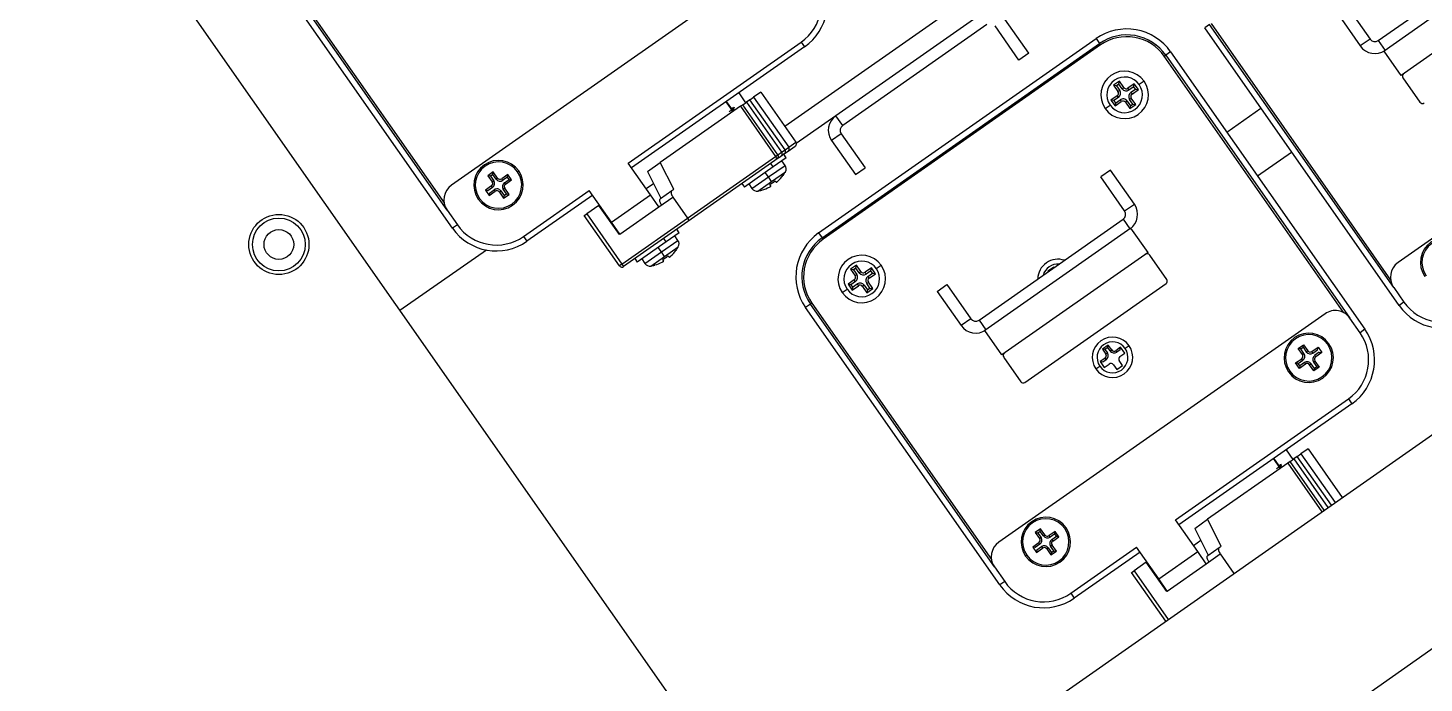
# Model space of a CAD drawing. Header units: millimetres. Extents: x 152904052 to 153933663, y 538271515 to 539240469.
# Drawn here: x 153466333.2 to 153466568.1, y 538579269 to 538579379.3 of the extents above; entities that cross this region are included whole.
import ezdxf

# ---------------------------------------------------------------- set-up
doc = ezdxf.new("R2010")
doc.units = ezdxf.units.MM
doc.layers.add('POWR', color=5, linetype='Continuous')

msp = doc.modelspace()

# ---------------------------------------------------------------- linework, layer by layer
at = {"layer": 'POWR', "color": 7}
for p, q in [((153466462.75, 538579236.09), (153466794.5, 538579468.39)), ((153465963.36, 538578850.4), (153466819.37, 538579449.79)), ((153466342.3, 538579408.12), (153466462.75, 538579236.09)), ((153466560.42, 538579377.12), (153466584.67, 538579394.1)), ((153466404.65, 538579345.57), (153466371.95, 538579392.26)), ((153466403.75, 538579348.6), (153466372.77, 538579392.83)), ((153466373.02, 538579393), (153466403.24, 538579349.84)), ((153466459.37, 538579391.21), (153466404.48, 538579352.78)), ((153466585.98, 538579392.58), (153466561.4, 538579375.37)), ((153466498.05, 538579388.93), (153466460.56, 538579362.68)), ((153466588.85, 538579388.48), (153466564.27, 538579371.27)), ((153466553.37, 538579381.95), (153466557.39, 538579376.22)), ((153466555.01, 538579383.1), (153466559.03, 538579377.37)), ((153466493.41, 538579381.47), (153466469.16, 538579364.49)), ((153466494.55, 538579379.83), (153466470.31, 538579362.85)), ((153466499.96, 538579373.85), (153466495.95, 538579379.59)), ((153466501.6, 538579375), (153466497.59, 538579380.73)), ((153466532.03, 538579379.83), (153466531.21, 538579379.26)), ((153466563.91, 538579332.56), (153466531.21, 538579379.26)), ((153466563.01, 538579335.59), (153466532.03, 538579379.83)), ((153466532.28, 538579380), (153466562.5, 538579336.84)), ((153466434.22, 538579356.51), (153466463.3, 538579376.87)), ((153466463.3, 538579376.87), (153466463.87, 538579376.05)), ((153466466.25, 538579344.76), (153466512.95, 538579377.45)), ((153466512.95, 538579377.45), (153466513.52, 538579376.63)), ((153466559.03, 538579377.37), (153466557.39, 538579376.22)), ((153466560.42, 538579377.12), (153466561.57, 538579375.48)), ((153466618.63, 538579378.2), (153466563.74, 538579339.77)), ((153466463.87, 538579376.05), (153466434.79, 538579355.69)), ((153466466.83, 538579343.94), (153466513.52, 538579376.63)), ((153466513.69, 538579376.39), (153466467, 538579343.69)), ((153466501.6, 538579375), (153466499.96, 538579373.85)), ((153466513.69, 538579376.39), (153466513.52, 538579376.63)), ((153466524.42, 538579374.49), (153466524.66, 538579374.67)), ((153466554.64, 538579331.33), (153466524.42, 538579374.49)), ((153466525.48, 538579375.24), (153466524.66, 538579374.67)), ((153466524.66, 538579374.67), (153466555.63, 538579330.43)), ((153466525.48, 538579375.24), (153466558.17, 538579328.55)), ((153466564.27, 538579371.27), (153466561.4, 538579375.37)), ((153466516.85, 538579370.3), (153466515.87, 538579369.61)), ((153466516.77, 538579369.81), (153466516.36, 538579369.52)), ((153466516.77, 538579369.81), (153466516.85, 538579370.3)), ((153466517.31, 538579369.03), (153466516.77, 538579369.81)), ((153466517.6, 538579369.23), (153466516.85, 538579370.3)), ((153466519.36, 538579369.86), (153466518.3, 538579369.11)), ((153466519.28, 538579369.37), (153466519.36, 538579369.86)), ((153466520.05, 538579368.87), (153466519.36, 538579369.86)), ((153466521.02, 538579370.28), (153466520.2, 538579369.71)), ((153466564.56, 538579370.86), (153466567.43, 538579366.77)), ((153466452.82, 538579368.31), (153466453.96, 538579366.67)), ((153466454.7, 538579367.18), (153466455.32, 538579367.62)), ((153466456.52, 538579368.46), (153466455.32, 538579367.62)), ((153466455.32, 538579367.62), (153466461.23, 538579359.18)), ((153466456.52, 538579368.46), (153466462.43, 538579360.02)), ((153466516.49, 538579367.85), (153466515.43, 538579367.1)), ((153466515.87, 538579369.61), (153466516.62, 538579368.55)), ((153466516.36, 538579369.52), (153466515.87, 538579369.61)), ((153466516.7, 538579367.56), (153466515.92, 538579367.02)), ((153466516.36, 538579369.52), (153466516.91, 538579368.75)), ((153466516.7, 538579367.56), (153466516.49, 538579367.85)), ((153466516.91, 538579368.75), (153466516.62, 538579368.55)), ((153466517.31, 538579369.03), (153466517.6, 538579369.23)), ((153466518.5, 538579368.82), (153466518.3, 538579369.11)), ((153466519.28, 538579369.37), (153466518.5, 538579368.82)), ((153466518.57, 538579367.23), (153466518.86, 538579367.43)), ((153466518.78, 538579368.42), (153466519.56, 538579368.96)), ((153466518.78, 538579368.42), (153466518.99, 538579368.13)), ((153466519.61, 538579366.37), (153466518.86, 538579367.43)), ((153466518.99, 538579368.13), (153466520.05, 538579368.87)), ((153466519.56, 538579368.96), (153466519.28, 538579369.37)), ((153466519.56, 538579368.96), (153466520.05, 538579368.87)), ((153466453.11, 538579366.07), (153466439.61, 538579356.62)), ((153466451.85, 538579365.19), (153466450.7, 538579366.83)), ((153466451.92, 538579365.24), (153466450.77, 538579366.87)), ((153466451.87, 538579365.82), (153466451.65, 538579365.62)), ((153466451.71, 538579365.7), (153466451.87, 538579365.82)), ((153466452.16, 538579365.4), (153466451.97, 538579365.41)), ((153466453.49, 538579366.34), (153466453.11, 538579366.07)), ((153466453.11, 538579366.07), (153466459.02, 538579357.63)), ((153466459.4, 538579357.9), (153466453.49, 538579366.34)), ((153466453.49, 538579366.34), (153466453.5, 538579366.34)), ((153466453.5, 538579366.34), (153466454.12, 538579366.78)), ((153466459.4, 538579357.9), (153466453.5, 538579366.34)), ((153466454.69, 538579367.18), (153466454.12, 538579366.78)), ((153466454.12, 538579366.78), (153466460.03, 538579358.34)), ((153466460.6, 538579358.74), (153466454.69, 538579367.18)), ((153466454.69, 538579367.18), (153466454.7, 538579367.18)), ((153466460.6, 538579358.75), (153466454.7, 538579367.18)), ((153466514.46, 538579365.69), (153466515.28, 538579366.27)), ((153466515.43, 538579367.1), (153466516.12, 538579366.12)), ((153466515.92, 538579367.02), (153466515.43, 538579367.1)), ((153466515.92, 538579367.02), (153466516.2, 538579366.61)), ((153466516.12, 538579366.12), (153466517.18, 538579366.87)), ((153466516.2, 538579366.61), (153466516.12, 538579366.12)), ((153466516.2, 538579366.61), (153466516.98, 538579367.15)), ((153466516.98, 538579367.15), (153466517.18, 538579366.87)), ((153466518.17, 538579366.95), (153466517.88, 538579366.74)), ((153466517.88, 538579366.74), (153466518.63, 538579365.68)), ((153466518.17, 538579366.95), (153466518.71, 538579366.17)), ((153466519.12, 538579366.45), (153466518.57, 538579367.23)), ((153466518.63, 538579365.68), (153466519.61, 538579366.37)), ((153466518.71, 538579366.17), (153466518.63, 538579365.68)), ((153466518.71, 538579366.17), (153466519.12, 538579366.45)), ((153466519.12, 538579366.45), (153466519.61, 538579366.37)), ((153466534.94, 538579361.72), (153466540.68, 538579365.74)), ((153466469.16, 538579364.49), (153466462.5, 538579359.83)), ((153466470.31, 538579362.85), (153466469.16, 538579364.49)), ((153466470.06, 538579361.46), (153466468.42, 538579360.31)), ((153466470.06, 538579361.46), (153466474.08, 538579355.73)), ((153466459.4, 538579357.9), (153466460.03, 538579358.34)), ((153466460.48, 538579358.05), (153466459.91, 538579357.65)), ((153466460.03, 538579358.34), (153466460.6, 538579358.74)), ((153466460.67, 538579358.18), (153466460.48, 538579358.05)), ((153466460.6, 538579358.75), (153466461.23, 538579359.18)), ((153466460.6, 538579358.74), (153466460.6, 538579358.75)), ((153466460.7, 538579358.2), (153466460.66, 538579358.27)), ((153466460.7, 538579358.2), (153466460.67, 538579358.18)), ((153466461.11, 538579358.49), (153466460.7, 538579358.2)), ((153466462.3, 538579359.32), (153466461.11, 538579358.49)), ((153466461.23, 538579359.18), (153466462.43, 538579360.02)), ((153466468.42, 538579360.31), (153466472.44, 538579354.58)), ((153466540.11, 538579354.35), (153466545.84, 538579358.37)), ((153466437.95, 538579351.18), (153466434.22, 538579356.51)), ((153466437.44, 538579355.1), (153466439.61, 538579356.62)), ((153466441.9, 538579352.12), (153466439.61, 538579356.62)), ((153466444.21, 538579347.27), (153466459.02, 538579357.63)), ((153466458.9, 538579356.94), (153466444.25, 538579346.68)), ((153466458.61, 538579355.89), (153466453.76, 538579352.49)), ((153466457.83, 538579354.18), (153466460.61, 538579356.13)), ((153466458.61, 538579355.89), (153466458.21, 538579356.46)), ((153466460.8, 538579357.42), (153466458.61, 538579355.89)), ((153466459.28, 538579357.21), (153466458.9, 538579356.94)), ((153466459.02, 538579357.63), (153466459.4, 538579357.9)), ((153466459.47, 538579357.34), (153466459.28, 538579357.21)), ((153466459.4, 538579357.9), (153466459.4, 538579357.9)), ((153466459.5, 538579357.36), (153466459.46, 538579357.43)), ((153466459.5, 538579357.36), (153466459.47, 538579357.34)), ((153466459.91, 538579357.65), (153466459.5, 538579357.36)), ((153466460.61, 538579356.13), (153466460.07, 538579356.9)), ((153466460.8, 538579357.42), (153466460.4, 538579357.99)), ((153466472.44, 538579354.58), (153466474.08, 538579355.73)), ((153466411.52, 538579355.02), (153466410.62, 538579354.39)), ((153466411.05, 538579354.31), (153466410.62, 538579354.39)), ((153466410.62, 538579354.39), (153466411.34, 538579353.36)), ((153466411.44, 538579354.59), (153466411.05, 538579354.31)), ((153466411.05, 538579354.31), (153466411.59, 538579353.54)), ((153466411.59, 538579353.54), (153466411.34, 538579353.36)), ((153466411.44, 538579354.59), (153466411.52, 538579355.02)), ((153466411.99, 538579353.82), (153466411.44, 538579354.59)), ((153466412.24, 538579353.99), (153466411.52, 538579355.02)), ((153466411.99, 538579353.82), (153466412.24, 538579353.99)), ((153466413.96, 538579354.59), (153466412.93, 538579353.87)), ((153466413.11, 538579353.62), (153466412.93, 538579353.87)), ((153466413.88, 538579354.16), (153466413.11, 538579353.62)), ((153466413.39, 538579353.22), (153466414.16, 538579353.76)), ((153466413.56, 538579352.97), (153466414.59, 538579353.69)), ((153466413.88, 538579354.16), (153466413.96, 538579354.59)), ((153466414.16, 538579353.76), (153466413.88, 538579354.16)), ((153466414.59, 538579353.69), (153466413.96, 538579354.59)), ((153466414.16, 538579353.76), (153466414.59, 538579353.69)), ((153466415.58, 538579355.06), (153466415.79, 538579355.2)), ((153466437.44, 538579355.1), (153466439.73, 538579350.6)), ((153466455.04, 538579352.23), (153466457.83, 538579354.18)), ((153466456.02, 538579351.81), (153466458.34, 538579353.44)), ((153466457.83, 538579354.18), (153466457.28, 538579354.95)), ((153466458.34, 538579353.44), (153466457.83, 538579354.18)), ((153466458.34, 538579353.44), (153466460.67, 538579355.07)), ((153466458.91, 538579353.52), (153466459.12, 538579353.28)), ((153466460.26, 538579354.47), (153466460.28, 538579354.45)), ((153466515.37, 538579355.34), (153466513.73, 538579354.19)), ((153466517.74, 538579348.46), (153466513.73, 538579354.19)), ((153466519.38, 538579349.61), (153466515.37, 538579355.34)), ((153466411.21, 538579352.67), (153466410.19, 538579351.95)), ((153466410.62, 538579351.87), (153466410.19, 538579351.95)), ((153466410.19, 538579351.95), (153466410.82, 538579351.05)), ((153466411.39, 538579352.42), (153466410.62, 538579351.87)), ((153466410.82, 538579351.05), (153466411.84, 538579351.77)), ((153466410.9, 538579351.48), (153466410.82, 538579351.05)), ((153466410.9, 538579351.48), (153466411.67, 538579352.02)), ((153466411.39, 538579352.42), (153466411.21, 538579352.67)), ((153466411.67, 538579352.02), (153466411.84, 538579351.77)), ((153466412.79, 538579351.82), (153466412.54, 538579351.64)), ((153466412.54, 538579351.64), (153466413.26, 538579350.62)), ((153466412.79, 538579351.82), (153466413.33, 538579351.05)), ((153466413.19, 538579352.1), (153466413.44, 538579352.27)), ((153466413.73, 538579351.33), (153466413.19, 538579352.1)), ((153466413.26, 538579350.62), (153466414.16, 538579351.25)), ((153466413.33, 538579351.05), (153466413.26, 538579350.62)), ((153466413.33, 538579351.05), (153466413.73, 538579351.33)), ((153466413.39, 538579353.22), (153466413.56, 538579352.97)), ((153466414.16, 538579351.25), (153466413.44, 538579352.27)), ((153466413.73, 538579351.33), (153466414.16, 538579351.25)), ((153466416.61, 538579344.18), (153466427.67, 538579351.92)), ((153466428.24, 538579351.1), (153466417.18, 538579343.36)), ((153466431.4, 538579346.59), (153466427.67, 538579351.92)), ((153466431.4, 538579346.59), (153466437.95, 538579351.18)), ((153466438.49, 538579353.03), (153466437.26, 538579352.17)), ((153466439.38, 538579349.14), (153466437.95, 538579351.18)), ((153466439.65, 538579350.54), (153466441.56, 538579351.88)), ((153466441.56, 538579351.88), (153466441.9, 538579352.12)), ((153466453.36, 538579353.06), (153466453.76, 538579352.49)), ((153466454.5, 538579353), (153466455.04, 538579352.23)), ((153466456.73, 538579351.97), (153466456.72, 538579351.99)), ((153466458.23, 538579352.66), (153466458.07, 538579352.93)), ((153466409.19, 538579350.58), (153466408.99, 538579350.44)), ((153466429.29, 538579349.39), (153466427.24, 538579347.96)), ((153466429.29, 538579349.39), (153466429.39, 538579349.46)), ((153466432.73, 538579344.48), (153466429.29, 538579349.39)), ((153466432.83, 538579344.55), (153466439.38, 538579349.14)), ((153466439.38, 538579349.14), (153466441.74, 538579350.79)), ((153466441.74, 538579350.79), (153466444.21, 538579347.27)), ((153466517.74, 538579348.46), (153466519.38, 538579349.61)), ((153466403.75, 538579348.6), (153466405.47, 538579346.14)), ((153466426.83, 538579347.67), (153466427.24, 538579347.96)), ((153466432.74, 538579339.24), (153466426.83, 538579347.67)), ((153466427.24, 538579347.96), (153466433.15, 538579339.52)), ((153466432.83, 538579344.55), (153466431.4, 538579346.59)), ((153466433.15, 538579339.52), (153466444.21, 538579347.27)), ((153466444.25, 538579346.68), (153466433.44, 538579339.11)), ((153466493.25, 538579330.09), (153466517.5, 538579347.07)), ((153466517.5, 538579347.07), (153466518.64, 538579345.43)), ((153466405.47, 538579346.14), (153466404.65, 538579345.57)), ((153466416.61, 538579344.18), (153466417.18, 538579343.36)), ((153466432.5, 538579344.81), (153466432.56, 538579344.93)), ((153466432.56, 538579344.72), (153466432.66, 538579344.79)), ((153466432.73, 538579344.48), (153466432.83, 538579344.55)), ((153466442.78, 538579344.8), (153466440.59, 538579343.27)), ((153466442.59, 538579343.51), (153466442.05, 538579344.29)), ((153466442.78, 538579344.8), (153466442.38, 538579345.38)), ((153466466.25, 538579344.76), (153466466.83, 538579343.94)), ((153466518.81, 538579345.54), (153466494.23, 538579328.33)), ((153466521.68, 538579341.45), (153466518.81, 538579345.54)), ((153466410.37, 538579341.88), (153466395.81, 538579331.69)), ((153466440.59, 538579343.27), (153466435.74, 538579339.87)), ((153466439.81, 538579341.56), (153466439.26, 538579342.34)), ((153466439.81, 538579341.56), (153466442.59, 538579343.51)), ((153466440.59, 538579343.27), (153466440.19, 538579343.84)), ((153466440.32, 538579340.82), (153466442.64, 538579342.45)), ((153466442.24, 538579341.85), (153466442.26, 538579341.84)), ((153466467, 538579343.69), (153466466.83, 538579343.94)), ((153466433.15, 538579339.52), (153466432.74, 538579339.24)), ((153466433.15, 538579339.52), (153466433.44, 538579339.11)), ((153466435.34, 538579340.44), (153466435.74, 538579339.87)), ((153466436.48, 538579340.39), (153466437.02, 538579339.61)), ((153466437.02, 538579339.61), (153466439.81, 538579341.56)), ((153466438, 538579339.19), (153466440.32, 538579340.82)), ((153466438.71, 538579339.35), (153466438.7, 538579339.37)), ((153466440.32, 538579340.82), (153466439.81, 538579341.56)), ((153466440.21, 538579340.04), (153466440.05, 538579340.31)), ((153466440.89, 538579340.91), (153466441.09, 538579340.66)), ((153466472.62, 538579339.33), (153466471.64, 538579338.64)), ((153466472.53, 538579338.84), (153466472.62, 538579339.33)), ((153466473.37, 538579338.26), (153466472.62, 538579339.33)), ((153466476.78, 538579339.31), (153466475.96, 538579338.74)), ((153466521.68, 538579341.45), (153466497.1, 538579324.24)), ((153466524.83, 538579336.94), (153466521.96, 538579341.04)), ((153466471.64, 538579338.64), (153466472.38, 538579337.57)), ((153466472.13, 538579338.55), (153466471.64, 538579338.64)), ((153466472.53, 538579338.84), (153466472.13, 538579338.55)), ((153466472.13, 538579338.55), (153466472.67, 538579337.77)), ((153466472.67, 538579337.77), (153466472.38, 538579337.57)), ((153466473.08, 538579338.06), (153466472.53, 538579338.84)), ((153466473.08, 538579338.06), (153466473.37, 538579338.26)), ((153466475.13, 538579338.88), (153466474.06, 538579338.14)), ((153466474.26, 538579337.85), (153466474.06, 538579338.14)), ((153466475.04, 538579338.39), (153466474.26, 538579337.85)), ((153466474.55, 538579337.44), (153466475.33, 538579337.99)), ((153466474.55, 538579337.44), (153466474.75, 538579337.16)), ((153466474.75, 538579337.16), (153466475.82, 538579337.9)), ((153466475.04, 538579338.39), (153466475.13, 538579338.88)), ((153466475.33, 538579337.99), (153466475.04, 538579338.39)), ((153466475.82, 538579337.9), (153466475.13, 538579338.88)), ((153466475.33, 538579337.99), (153466475.82, 538579337.9)), ((153466505.81, 538579339), (153466504.82, 538579338.31)), ((153466504.82, 538579338.31), (153466504.88, 538579338.23)), ((153466505.87, 538579338.92), (153466505.81, 538579339)), ((153466470.23, 538579334.72), (153466471.05, 538579335.3)), ((153466472.26, 538579336.88), (153466471.2, 538579336.13)), ((153466471.2, 538579336.13), (153466471.88, 538579335.15)), ((153466471.69, 538579336.04), (153466471.2, 538579336.13)), ((153466472.46, 538579336.59), (153466471.69, 538579336.04)), ((153466471.69, 538579336.04), (153466471.97, 538579335.64)), ((153466471.88, 538579335.15), (153466472.95, 538579335.89)), ((153466471.97, 538579335.64), (153466471.88, 538579335.15)), ((153466471.97, 538579335.64), (153466472.75, 538579336.18)), ((153466472.46, 538579336.59), (153466472.26, 538579336.88)), ((153466472.75, 538579336.18), (153466472.95, 538579335.89)), ((153466473.93, 538579335.97), (153466473.65, 538579335.77)), ((153466473.65, 538579335.77), (153466474.39, 538579334.71)), ((153466473.93, 538579335.97), (153466474.48, 538579335.2)), ((153466474.34, 538579336.26), (153466474.63, 538579336.46)), ((153466474.88, 538579335.48), (153466474.34, 538579336.26)), ((153466474.39, 538579334.71), (153466475.37, 538579335.39)), ((153466474.48, 538579335.2), (153466474.39, 538579334.71)), ((153466474.48, 538579335.2), (153466474.88, 538579335.48)), ((153466475.37, 538579335.39), (153466474.63, 538579336.46)), ((153466474.88, 538579335.48), (153466475.37, 538579335.39)), ((153466486.2, 538579334.92), (153466487.84, 538579336.07)), ((153466486.2, 538579334.92), (153466490.22, 538579329.19)), ((153466487.84, 538579336.07), (153466491.86, 538579330.33)), ((153466500.95, 538579319.61), (153466524.71, 538579336.24)), ((153466563.01, 538579335.59), (153466564.73, 538579333.14)), ((153466464.86, 538579332.8), (153466464.04, 538579332.22)), ((153466496.74, 538579285.53), (153466464.04, 538579332.22)), ((153466465.11, 538579332.97), (153466464.86, 538579332.8)), ((153466495.84, 538579288.56), (153466464.86, 538579332.8)), ((153466465.11, 538579332.97), (153466495.33, 538579289.8)), ((153466564.73, 538579333.14), (153466563.91, 538579332.56)), ((153466491.86, 538579330.33), (153466490.22, 538579329.19)), ((153466493.25, 538579330.09), (153466494.4, 538579328.45)), ((153466551.46, 538579331.17), (153466496.57, 538579292.74)), ((153466557.36, 538579327.97), (153466555.63, 538579330.43)), ((153466497.1, 538579324.24), (153466494.23, 538579328.33)), ((153466558.17, 538579328.55), (153466557.36, 538579327.97)), ((153466514.99, 538579325.9), (153466514, 538579325.21)), ((153466514, 538579325.21), (153466514.58, 538579324.39)), ((153466514.43, 538579325.13), (153466514, 538579325.21)), ((153466514.91, 538579325.47), (153466514.43, 538579325.13)), ((153466514.91, 538579325.47), (153466514.99, 538579325.9)), ((153466515.31, 538579324.9), (153466514.91, 538579325.47)), ((153466515.56, 538579325.08), (153466514.99, 538579325.9)), ((153466517.07, 538579325.53), (153466516.26, 538579324.95)), ((153466517, 538579325.1), (153466517.07, 538579325.53)), ((153466517.76, 538579324.55), (153466517.07, 538579325.53)), ((153466518.48, 538579325.78), (153466517.83, 538579325.32)), ((153466546.94, 538579325.32), (153466547.84, 538579325.95)), ((153466547.66, 538579324.3), (153466546.94, 538579325.32)), ((153466547.37, 538579325.25), (153466546.94, 538579325.32)), ((153466547.37, 538579325.25), (153466547.77, 538579325.53)), ((153466547.91, 538579324.48), (153466547.37, 538579325.25)), ((153466547.77, 538579325.53), (153466547.84, 538579325.95)), ((153466547.77, 538579325.53), (153466548.31, 538579324.75)), ((153466547.84, 538579325.95), (153466548.56, 538579324.93)), ((153466549.26, 538579324.81), (153466550.28, 538579325.52)), ((153466550.21, 538579325.1), (153466550.28, 538579325.52)), ((153466550.28, 538579325.52), (153466550.91, 538579324.62)), ((153466551.91, 538579325.99), (153466552.11, 538579326.14)), ((153466497.39, 538579323.83), (153466500.26, 538579319.73)), ((153466514.45, 538579323.69), (153466513.63, 538579323.12)), ((153466513.63, 538579323.12), (153466514.32, 538579322.14)), ((153466514.06, 538579323.04), (153466513.63, 538579323.12)), ((153466514.63, 538579323.44), (153466514.06, 538579323.04)), ((153466514.43, 538579325.13), (153466514.83, 538579324.57)), ((153466514.63, 538579323.44), (153466514.45, 538579323.69)), ((153466514.83, 538579324.57), (153466514.58, 538579324.39)), ((153466515.31, 538579324.9), (153466515.56, 538579325.08)), ((153466516.43, 538579324.7), (153466516.26, 538579324.95)), ((153466517, 538579325.1), (153466516.43, 538579324.7)), ((153466517.39, 538579322.46), (153466516.82, 538579323.28)), ((153466516.94, 538579323.97), (153466517.76, 538579324.55)), ((153466546.51, 538579322.89), (153466547.54, 538579323.6)), ((153466547.14, 538579321.98), (153466546.51, 538579322.89)), ((153466546.94, 538579322.81), (153466546.51, 538579322.89)), ((153466546.94, 538579322.81), (153466547.71, 538579323.35)), ((153466547.22, 538579322.41), (153466546.94, 538579322.81)), ((153466547.99, 538579322.95), (153466547.22, 538579322.41)), ((153466547.71, 538579323.35), (153466547.54, 538579323.6)), ((153466547.91, 538579324.48), (153466547.66, 538579324.3)), ((153466547.99, 538579322.95), (153466548.17, 538579322.7)), ((153466548.31, 538579324.75), (153466548.56, 538579324.93)), ((153466549.43, 538579324.56), (153466549.26, 538579324.81)), ((153466549.43, 538579324.56), (153466550.21, 538579325.1)), ((153466549.51, 538579323.03), (153466549.77, 538579323.21)), ((153466549.51, 538579323.03), (153466550.06, 538579322.26)), ((153466550.49, 538579324.7), (153466549.71, 538579324.16)), ((153466549.71, 538579324.16), (153466549.89, 538579323.91)), ((153466549.77, 538579323.21), (153466550.48, 538579322.19)), ((153466550.91, 538579324.62), (153466549.89, 538579323.91)), ((153466550.49, 538579324.7), (153466550.91, 538579324.62)), ((153466512.91, 538579321.88), (153466513.57, 538579322.34)), ((153466514.32, 538579322.14), (153466515.14, 538579322.71)), ((153466515.84, 538579322.59), (153466516.41, 538579321.77)), ((153466516.41, 538579321.77), (153466517.39, 538579322.46)), ((153466545.52, 538579321.52), (153466545.31, 538579321.37)), ((153466548.17, 538579322.7), (153466547.14, 538579321.98)), ((153466547.22, 538579322.41), (153466547.14, 538579321.98)), ((153466549.12, 538579322.76), (153466548.86, 538579322.58)), ((153466549.58, 538579321.56), (153466548.86, 538579322.58)), ((153466549.66, 538579321.98), (153466549.12, 538579322.76)), ((153466550.48, 538579322.19), (153466549.58, 538579321.56)), ((153466549.66, 538579321.98), (153466549.58, 538579321.56)), ((153466550.06, 538579322.26), (153466549.66, 538579321.98)), ((153466550.06, 538579322.26), (153466550.48, 538579322.19)), ((153466526.31, 538579296.47), (153466555.39, 538579316.83)), ((153466555.96, 538579316.01), (153466526.88, 538579295.65)), ((153466555.39, 538579316.83), (153466555.96, 538579316.01)), ((153466543.94, 538579305.15), (153466542.79, 538579306.79)), ((153466544.01, 538579305.2), (153466542.86, 538579306.84)), ((153466544.91, 538579308.27), (153466546.05, 538579306.63)), ((153466545.59, 538579306.31), (153466546.21, 538579306.74)), ((153466546.78, 538579307.14), (153466546.21, 538579306.74)), ((153466546.21, 538579306.74), (153466551.95, 538579298.55)), ((153466546.78, 538579307.14), (153466546.79, 538579307.15)), ((153466552.52, 538579298.95), (153466546.78, 538579307.14)), ((153466546.79, 538579307.15), (153466547.41, 538579307.58)), ((153466552.52, 538579298.95), (153466546.79, 538579307.15)), ((153466548.61, 538579308.42), (153466547.41, 538579307.58)), ((153466547.41, 538579307.58), (153466553.15, 538579299.39)), ((153466548.61, 538579308.42), (153466554.34, 538579300.23)), ((153466545.2, 538579306.04), (153466531.7, 538579296.58)), ((153466543.96, 538579305.78), (153466543.73, 538579305.58)), ((153466543.8, 538579305.66), (153466543.96, 538579305.78)), ((153466543.96, 538579305.78), (153466544.15, 538579305.86)), ((153466544.25, 538579305.37), (153466544.06, 538579305.37)), ((153466545.58, 538579306.3), (153466545.2, 538579306.04)), ((153466545.2, 538579306.04), (153466550.94, 538579297.84)), ((153466545.58, 538579306.3), (153466545.59, 538579306.31)), ((153466551.32, 538579298.11), (153466545.58, 538579306.3)), ((153466551.32, 538579298.11), (153466545.59, 538579306.31)), ((153466503.61, 538579294.98), (153466502.71, 538579294.35)), ((153466503.53, 538579294.55), (153466503.61, 538579294.98)), ((153466504.33, 538579293.96), (153466503.61, 538579294.98)), ((153466507.67, 538579295.02), (153466507.88, 538579295.16)), ((153466530.04, 538579291.15), (153466526.31, 538579296.47)), ((153466529.53, 538579295.06), (153466531.7, 538579296.58)), ((153466529.53, 538579295.06), (153466531.82, 538579290.56)), ((153466533.99, 538579292.08), (153466531.7, 538579296.58)), ((153466503.3, 538579292.63), (153466502.28, 538579291.91)), ((153466503.14, 538579294.27), (153466502.71, 538579294.35)), ((153466502.71, 538579294.35), (153466503.43, 538579293.33)), ((153466503.48, 538579292.38), (153466502.71, 538579291.84)), ((153466503.53, 538579294.55), (153466503.14, 538579294.27)), ((153466503.14, 538579294.27), (153466503.68, 538579293.5)), ((153466503.48, 538579292.38), (153466503.3, 538579292.63)), ((153466503.68, 538579293.5), (153466503.43, 538579293.33)), ((153466504.08, 538579293.78), (153466503.53, 538579294.55)), ((153466504.08, 538579293.78), (153466504.33, 538579293.96)), ((153466506.05, 538579294.55), (153466505.02, 538579293.83)), ((153466505.2, 538579293.58), (153466505.02, 538579293.83)), ((153466505.97, 538579294.12), (153466505.2, 538579293.58)), ((153466505.48, 538579293.18), (153466506.25, 538579293.73)), ((153466505.48, 538579293.18), (153466505.65, 538579292.93)), ((153466505.65, 538579292.93), (153466506.68, 538579293.65)), ((153466505.97, 538579294.12), (153466506.05, 538579294.55)), ((153466506.25, 538579293.73), (153466505.97, 538579294.12)), ((153466506.68, 538579293.65), (153466506.05, 538579294.55)), ((153466506.25, 538579293.73), (153466506.68, 538579293.65)), ((153466530.58, 538579292.99), (153466529.35, 538579292.13)), ((153466501.28, 538579290.54), (153466501.08, 538579290.4)), ((153466502.71, 538579291.84), (153466502.28, 538579291.91)), ((153466502.28, 538579291.91), (153466502.91, 538579291.01)), ((153466502.91, 538579291.01), (153466503.93, 538579291.73)), ((153466502.99, 538579291.44), (153466502.91, 538579291.01)), ((153466502.99, 538579291.44), (153466503.76, 538579291.98)), ((153466503.76, 538579291.98), (153466503.93, 538579291.73)), ((153466504.88, 538579291.78), (153466504.63, 538579291.61)), ((153466504.63, 538579291.61), (153466505.35, 538579290.58)), ((153466504.88, 538579291.78), (153466505.42, 538579291.01)), ((153466505.28, 538579292.06), (153466505.53, 538579292.24)), ((153466505.82, 538579291.29), (153466505.28, 538579292.06)), ((153466505.35, 538579290.58), (153466506.25, 538579291.21)), ((153466505.42, 538579291.01), (153466505.35, 538579290.58)), ((153466505.42, 538579291.01), (153466505.82, 538579291.29)), ((153466506.25, 538579291.21), (153466505.53, 538579292.24)), ((153466505.82, 538579291.29), (153466506.25, 538579291.21)), ((153466508.7, 538579284.14), (153466519.76, 538579291.88)), ((153466520.33, 538579291.06), (153466509.27, 538579283.32)), ((153466523.49, 538579286.56), (153466519.76, 538579291.88)), ((153466523.49, 538579286.56), (153466530.04, 538579291.15)), ((153466531.47, 538579289.1), (153466530.04, 538579291.15)), ((153466531.47, 538579289.1), (153466533.83, 538579290.75)), ((153466531.74, 538579290.51), (153466533.65, 538579291.85)), ((153466533.65, 538579291.85), (153466533.99, 538579292.08)), ((153466533.83, 538579290.75), (153466536.13, 538579287.47)), ((153466495.84, 538579288.56), (153466497.56, 538579286.1)), ((153466518.92, 538579287.64), (153466519.33, 538579287.92)), ((153466524.66, 538579279.44), (153466518.92, 538579287.64)), ((153466521.38, 538579289.36), (153466519.33, 538579287.92)), ((153466519.33, 538579287.92), (153466525.07, 538579279.73)), ((153466521.38, 538579289.36), (153466521.48, 538579289.43)), ((153466524.82, 538579284.44), (153466521.38, 538579289.36)), ((153466524.92, 538579284.51), (153466531.47, 538579289.1)), ((153466497.56, 538579286.1), (153466496.74, 538579285.53)), ((153466524.92, 538579284.51), (153466523.49, 538579286.56)), ((153466508.7, 538579284.14), (153466509.27, 538579283.32)), ((153466524.59, 538579284.77), (153466524.65, 538579284.9)), ((153466524.65, 538579284.69), (153466524.75, 538579284.76)), ((153466524.82, 538579284.44), (153466524.92, 538579284.51))]:
    msp.add_line(p, q, dxfattribs=at)
for radius in [5.06, 4.44, 2.5]:
    msp.add_circle((153466375.44, 538579342.82), radius, dxfattribs=at)
for centre, radius, start, end in [((153466458.71, 538579383.42), 9, 305, 35), ((153466458.71, 538579383.42), 8, 305, 35), ((153466518.11, 538579370.08), 9, 35, 125), ((153466518.11, 538579370.08), 8, 35, 125), ((153466518.11, 538579370.08), 7.7, 35, 125), ((153466559.85, 538579377.94), 1, 215, 305), ((153466559.85, 538579377.94), 3, 215, 305), ((153466517.74, 538579367.99), 4, 35, 215), ((153466517.74, 538579367.99), 4, 215, 35), ((153466517.74, 538579367.99), 3, 35, 215), ((153466564.97, 538579371.15), 0.5, 125, 215), ((153466517.74, 538579367.99), 3, 215, 35), ((153466516.21, 538579368.26), 0.5, 305, 35), ((153466516.21, 538579368.26), 0.851, 305, 35), ((153466518.01, 538579369.52), 0.851, 215, 305), ((153466518.01, 538579369.52), 0.5, 215, 305), ((153466519.27, 538579367.72), 0.851, 125, 215), ((153466519.27, 538579367.72), 0.5, 125, 215), ((153466517.47, 538579366.46), 0.851, 35, 125), ((153466517.47, 538579366.46), 0.5, 35, 125), ((153466567.84, 538579367.05), 0.5, 215, 305), ((153466470.88, 538579362.03), 3, 125, 215), ((153466470.88, 538579362.03), 1, 125, 215), ((153466459.62, 538579358.06), 0.499, 305.07, 35.0698), ((153466460.19, 538579358.46), 0.5, 305, 35), ((153466460.19, 538579358.46), 0.499, 305.07, 35.0698), ((153466460.71, 538579358.28), 0.103, 217.4159, 246.5165), ((153466460.82, 538579358.9), 0.499, 305.07, 35.0698), ((153466412.39, 538579352.82), 4.15, 35, 215), ((153466412.39, 538579352.82), 3.9, 35, 215), ((153466458.99, 538579357.62), 0.5, 305, 35), ((153466458.99, 538579357.62), 0.499, 305.07, 35.0698), ((153466459.51, 538579357.44), 0.103, 217.4159, 246.5165), ((153466459.79, 538579355.55), 1, 330.8721, 35), ((153466412.39, 538579352.82), 4.15, 215, 35), ((153466412.39, 538579352.82), 3.9, 215, 35), ((153466410.93, 538579353.08), 0.5, 305, 35), ((153466410.93, 538579353.08), 0.807, 305, 35), ((153466412.65, 538579354.28), 0.807, 215, 305), ((153466412.65, 538579354.28), 0.5, 215, 305), ((153466454.88, 538579358.39), 6.32, 300.3185, 309.6814), ((153466454.96, 538579358.27), 6.52, 312.4848, 324.3917), ((153466454.99, 538579358.23), 6.5, 324.4786, 330.8721), ((153466406.2, 538579350.32), 3, 125, 215), ((153466412.13, 538579351.36), 0.807, 35, 125), ((153466412.13, 538579351.36), 0.5, 35, 125), ((153466413.85, 538579352.56), 0.807, 125, 215), ((153466413.85, 538579352.56), 0.5, 125, 215), ((153466455.86, 538579352.8), 1, 215, 279.1279), ((153466454.99, 538579358.23), 6.5, 279.1279, 285.5214), ((153466454.96, 538579358.27), 6.52, 285.6083, 297.5152), ((153466516.92, 538579347.88), 3, 305, 35), ((153466516.92, 538579347.88), 1, 305, 35), ((153466412.02, 538579350.73), 9, 215, 305), ((153466412.02, 538579350.73), 8, 215, 305), ((153466471.42, 538579337.38), 9, 125, 215), ((153466571.65, 538579339.81), 4.15, 35, 215), ((153466436.94, 538579345.65), 6.52, 312.4848, 324.3917), ((153466436.97, 538579345.61), 6.5, 324.4786, 330.8721), ((153466441.77, 538579342.94), 1, 330.8721, 35), ((153466471.42, 538579337.38), 8, 125, 215), ((153466471.42, 538579337.38), 7.7, 125, 215), ((153466571.65, 538579339.81), 3.9, 35, 215), ((153466437.84, 538579340.18), 1, 215, 279.1279), ((153466436.97, 538579345.61), 6.5, 279.1279, 285.5214), ((153466436.94, 538579345.65), 6.52, 285.6083, 297.5152), ((153466436.86, 538579345.77), 6.32, 300.3185, 309.6814), ((153466473.51, 538579337.02), 4, 35, 215), ((153466473.51, 538579337.02), 4, 215, 35), ((153466473.51, 538579337.02), 3, 35, 215), ((153466506.52, 538579336.94), 3.4, 71.0319, 178.9681), ((153466506.52, 538579336.94), 2.6, 85.2849, 164.7151), ((153466521.55, 538579340.75), 0.5, 35, 125), ((153466565.46, 538579337.32), 3, 125, 215), ((153466433.15, 538579339.52), 0.5, 215, 305), ((153466473.51, 538579337.02), 3, 215, 35), ((153466471.97, 538579337.29), 0.5, 305, 35), ((153466471.97, 538579337.29), 0.851, 305, 35), ((153466473.78, 538579338.55), 0.851, 215, 305), ((153466473.78, 538579338.55), 0.5, 215, 305), ((153466475.04, 538579336.75), 0.851, 125, 215), ((153466475.04, 538579336.75), 0.5, 125, 215), ((153466524.42, 538579336.65), 0.5, 305, 35), ((153466473.24, 538579335.48), 0.851, 35, 125), ((153466473.24, 538579335.48), 0.5, 35, 125), ((153466571.28, 538579337.73), 9, 215, 305), ((153466571.28, 538579337.73), 8, 215, 305), ((153466492.68, 538579330.91), 1, 215, 305), ((153466553.18, 538579328.71), 3, 35, 125), ((153466492.68, 538579330.91), 3, 215, 305), ((153466548.71, 538579323.75), 4.15, 35, 215), ((153466548.71, 538579323.75), 3.9, 35, 215), ((153466550.8, 538579323.39), 8, 305, 35), ((153466550.8, 538579323.39), 9, 305, 35), ((153466515.7, 538579323.83), 3.4, 35, 215), ((153466515.7, 538579323.83), 3.4, 215, 35), ((153466515.7, 538579323.83), 2.6, 35, 215), ((153466515.7, 538579323.83), 2.6, 215, 35), ((153466548.71, 538579323.75), 4.15, 215, 35), ((153466548.71, 538579323.75), 3.9, 215, 35), ((153466497.8, 538579324.12), 0.5, 125, 215), ((153466514.17, 538579324.1), 0.5, 305, 35), ((153466514.17, 538579324.1), 0.807, 305, 35), ((153466515.43, 538579322.3), 0.5, 35, 125), ((153466515.97, 538579325.36), 0.807, 215, 305), ((153466515.97, 538579325.36), 0.5, 215, 305), ((153466517.23, 538579323.56), 0.5, 125, 215), ((153466547.25, 538579324.01), 0.5, 305, 35), ((153466547.25, 538579324.01), 0.807, 305, 35), ((153466548.46, 538579322.29), 0.807, 35, 125), ((153466548.97, 538579325.22), 0.807, 215, 305), ((153466548.97, 538579325.22), 0.5, 215, 305), ((153466550.18, 538579323.5), 0.807, 125, 215), ((153466550.18, 538579323.5), 0.5, 125, 215), ((153466548.46, 538579322.29), 0.5, 35, 125), ((153466500.67, 538579320.02), 0.5, 215, 305), ((153466504.48, 538579292.78), 4.15, 35, 215), ((153466504.48, 538579292.78), 3.9, 35, 215), ((153466504.48, 538579292.78), 4.15, 215, 35), ((153466504.48, 538579292.78), 3.9, 215, 35), ((153466498.29, 538579290.28), 3, 125, 215), ((153466503.02, 538579293.04), 0.5, 305, 35), ((153466503.02, 538579293.04), 0.807, 305, 35), ((153466504.74, 538579294.24), 0.807, 215, 305), ((153466504.74, 538579294.24), 0.5, 215, 305), ((153466505.94, 538579292.52), 0.807, 125, 215), ((153466505.94, 538579292.52), 0.5, 125, 215), ((153466504.22, 538579291.32), 0.807, 35, 125), ((153466504.22, 538579291.32), 0.5, 35, 125), ((153466504.11, 538579290.69), 9, 215, 305), ((153466504.11, 538579290.69), 8, 215, 305)]:
    msp.add_arc(centre, radius, start, end, dxfattribs=at)
for points, knots in [([(153466451.87, 538579365.82), (153466451.95, 538579365.85), (153466452.11, 538579365.93), (153466452.04, 538579365.84), (153466451.77, 538579365.58), (153466451.4, 538579365.29), (153466451.21, 538579365.14)], [0, 0, 0, 0, 0.240848, 0.476572, 0.721491, 1, 1, 1, 1]), ([(153466451.65, 538579365.26), (153466451.74, 538579365.31), (153466451.91, 538579365.4), (153466451.99, 538579365.42), (153466451.97, 538579365.39), (153466451.96, 538579365.38)], [0, 0, 0, 0, 0.402272, 0.802406, 1, 1, 1, 1]), ([(153466451.92, 538579365.47), (153466451.95, 538579365.54), (153466451.99, 538579365.68), (153466452.04, 538579365.81), (153466452.07, 538579365.88)], [0, 0, 0, 0, 0.499894, 1, 1, 1, 1]), ([(153466462.3, 538579359.32), (153466462.36, 538579359.37), (153466462.47, 538579359.47), (153466462.53, 538579359.68), (153466462.51, 538579359.87), (153466462.45, 538579359.97), (153466462.43, 538579360.02)], [0, 0, 0, 0, 0.270336, 0.562527, 0.789797, 1, 1, 1, 1]), ([(153466459.02, 538579357.63), (153466459.04, 538579357.59), (153466459.09, 538579357.51), (153466459.12, 538579357.36), (153466459.1, 538579357.2), (153466459.03, 538579357.05), (153466458.94, 538579356.98), (153466458.9, 538579356.94)], [0, 0, 0, 0, 0.174928, 0.36388, 0.560047, 0.788091, 1, 1, 1, 1]), ([(153466459.12, 538579353.28), (153466459.12, 538579353.28), (153466459.14, 538579353.28), (153466459.2, 538579353.32), (153466459.28, 538579353.38), (153466459.34, 538579353.43), (153466459.37, 538579353.46)], [0, 0, 0, 0, 0.250648, 0.499754, 0.7491, 1, 1, 1, 1]), ([(153466459.37, 538579353.46), (153466459.34, 538579353.43), (153466459.28, 538579353.38), (153466459.2, 538579353.32), (153466459.14, 538579353.28), (153466459.12, 538579353.28), (153466459.12, 538579353.28)], [0, 0, 0, 0, 0.250648, 0.499754, 0.7491, 1, 1, 1, 1]), ([(153466441.56, 538579351.88), (153466441.52, 538579351.83), (153466441.42, 538579351.72), (153466441.44, 538579351.41), (153466441.56, 538579351.08), (153466441.68, 538579350.88), (153466441.74, 538579350.79)], [0, 0, 0, 0, 0.273241, 0.566326, 0.792171, 1, 1, 1, 1]), ([(153466457.98, 538579352.48), (153466458.01, 538579352.5), (153466458.08, 538579352.54), (153466458.17, 538579352.6), (153466458.22, 538579352.64), (153466458.22, 538579352.65), (153466458.23, 538579352.66)], [0, 0, 0, 0, 0.250648, 0.499754, 0.7491, 1, 1, 1, 1]), ([(153466439.83, 538579349.45), (153466439.78, 538579349.53), (153466439.68, 538579349.69), (153466439.57, 538579349.95), (153466439.52, 538579350.2), (153466439.54, 538579350.42), (153466439.61, 538579350.51), (153466439.65, 538579350.54)], [0, 0, 0, 0, 0.174736, 0.363548, 0.559692, 0.78787, 1, 1, 1, 1]), ([(153466444.21, 538579347.27), (153466444.23, 538579347.23), (153466444.29, 538579347.14), (153466444.33, 538579347.01), (153466444.35, 538579346.87), (153466444.32, 538579346.75), (153466444.27, 538579346.71), (153466444.25, 538579346.68)], [0, 0, 0, 0, 0.163518, 0.344285, 0.539301, 0.775308, 1, 1, 1, 1]), ([(153466439.95, 538579339.87), (153466439.99, 538579339.88), (153466440.06, 538579339.92), (153466440.15, 538579339.98), (153466440.2, 538579340.02), (153466440.2, 538579340.03), (153466440.21, 538579340.04)], [0, 0, 0, 0, 0.250648, 0.499754, 0.7491, 1, 1, 1, 1]), ([(153466441.09, 538579340.66), (153466441.1, 538579340.66), (153466441.12, 538579340.66), (153466441.18, 538579340.7), (153466441.26, 538579340.76), (153466441.32, 538579340.81), (153466441.35, 538579340.84)], [0, 0, 0, 0, 0.250648, 0.499754, 0.7491, 1, 1, 1, 1]), ([(153466441.35, 538579340.84), (153466441.32, 538579340.81), (153466441.26, 538579340.76), (153466441.18, 538579340.7), (153466441.12, 538579340.66), (153466441.1, 538579340.66), (153466441.09, 538579340.66)], [0, 0, 0, 0, 0.250648, 0.499754, 0.7491, 1, 1, 1, 1]), ([(153466544.13, 538579305.82), (153466544.13, 538579305.81), (153466544.12, 538579305.78), (153466543.85, 538579305.54), (153466543.49, 538579305.25), (153466543.3, 538579305.1)], [0, 0, 0, 0, 0.212902, 0.581197, 1, 1, 1, 1]), ([(153466543.74, 538579305.22), (153466543.83, 538579305.27), (153466544, 538579305.36), (153466544.08, 538579305.39), (153466544.06, 538579305.35), (153466544.05, 538579305.34)], [0, 0, 0, 0, 0.402272, 0.802406, 1, 1, 1, 1]), ([(153466544.01, 538579305.44), (153466544.04, 538579305.5), (153466544.08, 538579305.64), (153466544.13, 538579305.78), (153466544.16, 538579305.84)], [0, 0, 0, 0, 0.499894, 1, 1, 1, 1]), ([(153466531.92, 538579289.41), (153466531.87, 538579289.49), (153466531.77, 538579289.65), (153466531.66, 538579289.91), (153466531.61, 538579290.17), (153466531.63, 538579290.39), (153466531.7, 538579290.47), (153466531.74, 538579290.51)], [0, 0, 0, 0, 0.1747357, 0.3635479, 0.5596916, 0.7878702, 1, 1, 1, 1]), ([(153466533.65, 538579291.85), (153466533.61, 538579291.79), (153466533.51, 538579291.68), (153466533.53, 538579291.37), (153466533.65, 538579291.04), (153466533.77, 538579290.84), (153466533.83, 538579290.75)], [0, 0, 0, 0, 0.273241, 0.566326, 0.792171, 1, 1, 1, 1])]:
    msp.add_open_spline(points, degree=3, knots=knots, dxfattribs=at)

doc.saveas('drawing.dxf')
